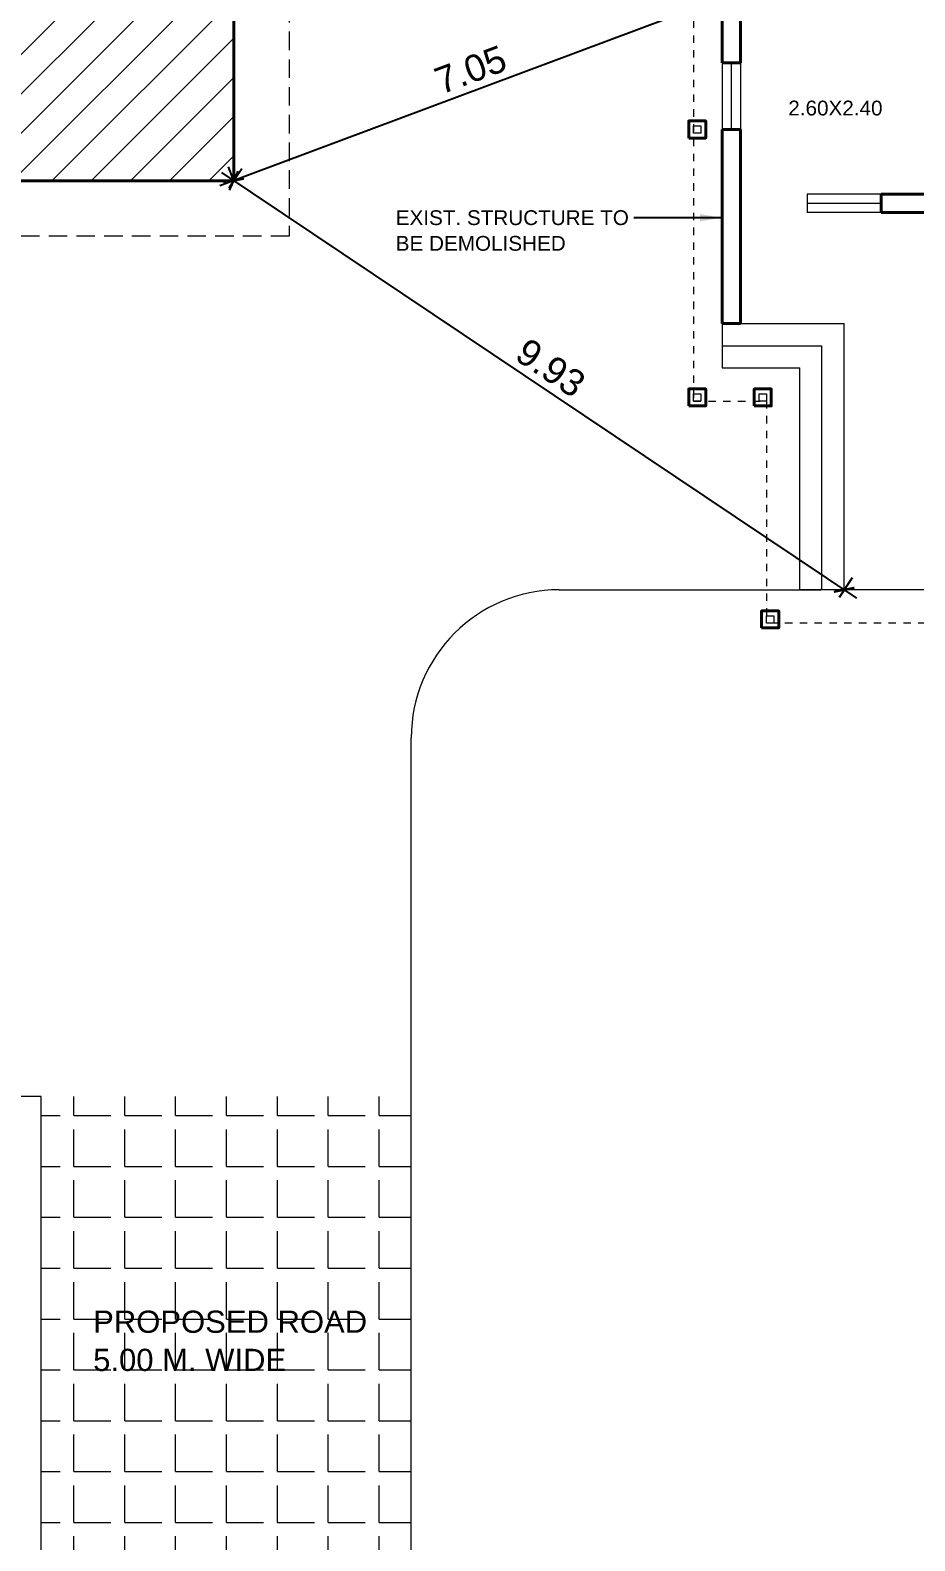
# Model space of a CAD drawing. Header units: inches. Extents: x 1367 to 15762, y 1989 to 8927.
# Drawn here: x 7723.42 to 7735.37, y 2003.13 to 2023.55 of the extents above; entities that cross this region are included whole.
import ezdxf

# ---------------------------------------------------------------- set-up
doc = ezdxf.new("R2010")
doc.units = ezdxf.units.IN
doc.header["$MEASUREMENT"] = 0
doc.linetypes.add('DASHED2', pattern=[0.375, 0.25, -0.125])
for name, color, linetype, lineweight in [('dimension', 200, 'Continuous', 25), ('EXIST.', 21, 'Continuous', 20), ('hatch', 8, 'Continuous', 5), ('PATH', 8, 'Continuous', 5), ('proj', 31, 'Continuous', 15), ('text', 6, 'Continuous', 25), ('wall', 1, 'Continuous', 40), ('win', 60, 'Continuous', 9)]:
    doc.layers.add(name, color=color, linetype=linetype, lineweight=lineweight)
doc.styles.get("Standard").update_dxf_attribs({"font": 'arial.ttf', "height": 0.36})
doc.dimstyles.get("Standard").update_dxf_attribs({"dimtxt": 0.36, "dimasz": 0.2, "dimexe": 0.2, "dimexo": 0.2, "dimgap": 0.1, "dimtad": 1, "dimzin": 0, "dimdsep": 46, "dimtxsty": 'Standard', "dimblk": 'ARCHTICK', "dimcen": 0.2, "dimdle": 0.2, "dimclrd": 256, "dimclre": 256, "dimadec": 0, "dimazin": 0, "dimtfac": 1, "dimtofl": 0, "dimtmove": 2, "dimatfit": 3, "dimfxl": 0, "dimtolj": 1, "dimtzin": 0, "dimlwd": -1, "dimlwe": -1, "dimarcsym": 0})

# ---------------------------------------------------------------- blocks, each defined once
blk = doc.blocks.new('_ArchTick')
at = {"color": 0, "linetype": 'ByBlock', "const_width": 0.15}
blk.add_lwpolyline([(-0.5, -0.5), (0.5, 0.5)], dxfattribs=at)
blk = doc.blocks.new('*D1260')
at = {"layer": 'Defpoints', "color": 0, "transparency": 16777216}
for p in [(7732.822, 2023.83), (7726.165, 2021.513), (7726.222, 2021.361)]:
    blk.add_point(p, dxfattribs=at)
at = {"layer": 'dimension', "transparency": 16777216}
for p, q in [((7732.953, 2024.052), (7725.978, 2021.443)), ((7732.752, 2024.018), (7732.695, 2024.169)), ((7726.152, 2021.549), (7726.095, 2021.7))]:
    blk.add_line(p, q, dxfattribs=at)
at = {"layer": 'dimension', "transparency": 16777216, "xscale": 0.2, "yscale": 0.2, "zscale": 0.2}
for p, rotation in [((7732.765, 2023.982), 20.5089554291967), ((7726.165, 2021.513), 200.5089554291967)]:
    blk.add_blockref('_ArchTick', p, dxfattribs=dict(at, rotation=rotation))
at = {"layer": 'dimension', "color": 0, "transparency": 16777216, "insert": (7729.366, 2023.013), "char_height": 0.36, "attachment_point": 5, "rotation": 20.509}
blk.add_mtext('\\A1;7.05', dxfattribs=at)
blk = doc.blocks.new('*D1261')
at = {"layer": 'Defpoints', "color": 0, "transparency": 16777216}
for p in [(7725.988, 2021.249), (7734.415, 2015.982), (7734.238, 2015.718)]:
    blk.add_point(p, dxfattribs=at)
at = {"layer": 'dimension', "transparency": 16777216}
for p, q in [((7725.999, 2021.624), (7734.582, 2015.87)), ((7726.1, 2021.415), (7726.277, 2021.679)), ((7734.35, 2015.884), (7734.527, 2016.148))]:
    blk.add_line(p, q, dxfattribs=at)
at = {"layer": 'dimension', "transparency": 16777216, "xscale": 0.2, "yscale": 0.2, "zscale": 0.2}
for p, rotation in [((7726.165, 2021.513), 146.1602541017097), ((7734.415, 2015.982), 326.1602541017097)]:
    blk.add_blockref('_ArchTick', p, dxfattribs=dict(at, rotation=rotation))
at = {"layer": 'dimension', "color": 0, "transparency": 16777216, "insert": (7730.449, 2018.983), "char_height": 0.36, "attachment_point": 5, "rotation": 326.1603}
blk.add_mtext('\\A1;9.93', dxfattribs=at)

msp = doc.modelspace()

# ---------------------------------------------------------------- hatches: boundary and pattern name
at = {"layer": 'hatch'}
h = msp.add_hatch(dxfattribs=at)
h.set_pattern_fill('ANSI31', color=256, scale=3, style=0)
h.set_pattern_definition([(45, (8001.755, 1794.68602), (-0.26516504, 0.26516504), [])])
h.paths.add_polyline_path([(7708.965, 2026.528), (7722.365, 2026.528), (7722.365, 2024.082), (7726.165, 2024.082), (7726.165, 2026.528), (7739.565, 2026.528), (7739.565, 2033.532), (7734.915, 2033.532), (7734.915, 2035.232), (7723.465, 2035.232), (7723.465, 2036.728), (7708.965, 2036.728)], flags=17)
h.paths.add_polyline_path([(7708.965, 2026.528), (7722.365, 2026.528), (7722.365, 2024.082), (7726.165, 2024.082), (7726.165, 2026.528), (7739.565, 2026.528), (7739.565, 2036.728), (7708.965, 2036.728)])
h.paths.add_polyline_path([(7708.965, 2026.528), (7722.365, 2026.528), (7722.365, 2021.513), (7726.165, 2021.513), (7726.165, 2026.528), (7739.565, 2026.528), (7739.565, 2033.532), (7734.915, 2033.532), (7734.915, 2035.232), (7723.465, 2035.232), (7723.465, 2036.728), (7708.965, 2036.728)])
h.paths.add_polyline_path([(7720.942, 2031.278), (7728.58, 2031.278), (7728.58, 2031.976), (7720.942, 2031.976)], flags=24)
at = {"layer": 'PATH'}
h = msp.add_hatch(dxfattribs=at)
h.set_pattern_fill('ANGLE', color=256, scale=2.5, style=0)
h.set_pattern_definition([(0, (8001.755, 1386.68556), (0, 0.6875), [0.5, -0.1875]), (90, (8001.755, 1386.68556), (-0.6875, 4e-17), [0.5, -0.1875])])
h.paths.add_polyline_path([(7723.565, 2009.132), (7723.565, 1998.882), (7723.815, 1998.882), (7726.19, 1998.757), (7728.565, 1998.882), (7728.565, 2009.132)])
h.paths.add_polyline_path([(7725.69, 1998.814), (7726.554, 1998.814), (7726.554, 1999.124), (7725.69, 1999.124)], flags=24)
h.paths.add_polyline_path([(7724.19, 2005.339), (7726.951, 2005.339), (7726.951, 2005.799), (7724.19, 2005.799)], flags=24)
h.paths.add_polyline_path([(7724.189, 2005.854), (7728.047, 2005.854), (7728.047, 2006.32), (7724.189, 2006.32)], flags=24)

# ---------------------------------------------------------------- linework, layer by layer
at = {"layer": 'EXIST.'}
for p, q in [((7730.565, 2015.982), (7734.1, 2015.982)), ((7728.565, 1998.632), (7728.565, 2013.982)), ((7723.565, 2009.132), (7706.965, 2009.132)), ((7723.565, 1998.632), (7723.565, 2009.132))]:
    msp.add_line(p, q, dxfattribs=at)
at = {"layer": 'EXIST.', "color": 21, "lineweight": 0}
msp.add_arc((7730.565, 2013.982), 2, 90, 180, dxfattribs=at)
at = {"layer": 'EXIST.'}
msp.add_arc((7730.565, 2013.982), 2, 90, 180, dxfattribs=at)
at = {"layer": 'proj', "linetype": 'DASHED2', "ltscale": 0.4}
for p, q in [((7732.38, 2025.878), (7732.38, 2018.532)), ((7732.38, 2018.532), (7733.365, 2018.532)), ((7733.365, 2018.532), (7733.365, 2015.532)), ((7736.715, 2015.532), (7733.365, 2015.532))]:
    msp.add_line(p, q, dxfattribs=at)
at = {"layer": 'proj', "ltscale": 0.4}
for p, q in [((7732.765, 2019.582), (7732.765, 2018.982)), ((7733.015, 2019.582), (7734.415, 2019.582)), ((7734.415, 2015.982), (7734.415, 2019.582)), ((7732.765, 2019.282), (7734.115, 2019.282)), ((7734.115, 2015.982), (7734.115, 2019.282)), ((7732.765, 2018.982), (7733.815, 2018.982)), ((7733.815, 2015.982), (7733.815, 2018.982)), ((7735.615, 2015.982), (7733.815, 2015.982))]:
    msp.add_line(p, q, dxfattribs=at)
at = {"layer": 'wall'}
for p, q in [((7732.765, 2023.107), (7732.765, 2023.982)), ((7733.015, 2023.107), (7733.015, 2023.732)), ((7732.765, 2023.107), (7733.015, 2023.107)), ((7732.765, 2022.207), (7732.765, 2019.582)), ((7732.765, 2022.207), (7733.015, 2022.207)), ((7733.015, 2022.207), (7733.015, 2019.582)), ((7734.915, 2021.332), (7734.915, 2021.082)), ((7735.615, 2021.332), (7734.915, 2021.332)), ((7735.865, 2021.082), (7734.915, 2021.082)), ((7733.015, 2019.582), (7732.765, 2019.582))]:
    msp.add_line(p, q, dxfattribs=at)
msp.add_lwpolyline([(7708.965, 2036.728), (7739.565, 2036.728), (7739.565, 2026.528), (7726.165, 2026.528), (7726.165, 2021.513), (7722.365, 2021.513), (7722.365, 2026.528), (7708.965, 2026.528), (7708.965, 2036.728)], dxfattribs=at)
for points in [[(7732.315, 2022.09), (7732.315, 2022.32), (7732.545, 2022.32), (7732.545, 2022.09)], [(7732.315, 2018.467), (7732.315, 2018.697), (7732.545, 2018.697), (7732.545, 2018.467)], [(7733.2, 2018.467), (7733.2, 2018.697), (7733.43, 2018.697), (7733.43, 2018.467)], [(7733.3, 2015.467), (7733.3, 2015.697), (7733.53, 2015.697), (7733.53, 2015.467)]]:
    msp.add_lwpolyline(points, close=True, dxfattribs=at)
at = {"layer": 'win'}
for p, q in [((7732.765, 2023.107), (7732.765, 2022.207)), ((7732.89, 2023.107), (7732.89, 2022.207)), ((7733.015, 2023.107), (7733.015, 2022.207)), ((7733.915, 2021.332), (7733.915, 2021.082)), ((7734.915, 2021.332), (7733.915, 2021.332)), ((7733.915, 2021.207), (7734.915, 2021.207)), ((7734.915, 2021.082), (7733.915, 2021.082))]:
    msp.add_line(p, q, dxfattribs=at)
at = {"layer": 'win', "linetype": 'DASHED2'}
msp.add_lwpolyline([(7708.215, 2037.478), (7740.315, 2037.478), (7740.315, 2025.778), (7726.915, 2025.778), (7726.915, 2020.763), (7721.615, 2020.763), (7721.615, 2025.778), (7708.215, 2025.778)], close=True, dxfattribs=at)
at = {"layer": 'win'}
for points in [[(7732.38, 2022.155), (7732.38, 2022.255), (7732.48, 2022.255), (7732.48, 2022.155)], [(7732.38, 2018.532), (7732.38, 2018.632), (7732.48, 2018.632), (7732.48, 2018.532)], [(7733.265, 2018.532), (7733.265, 2018.632), (7733.365, 2018.632), (7733.365, 2018.532)], [(7733.365, 2015.532), (7733.365, 2015.632), (7733.465, 2015.632), (7733.465, 2015.532)]]:
    msp.add_lwpolyline(points, close=True, dxfattribs=at)

# ---------------------------------------------------------------- texts
at = {"layer": 'text'}
for s, height, p in [('2.60X2.40', 0.2, (7733.66, 2022.395)), ('EXIST. STRUCTURE TO ', 0.2, (7728.355, 2020.913)), ('BE DEMOLISHED', 0.2, (7728.355, 2020.566)), ('PROPOSED ROAD', 0.3, (7724.266, 2005.937)), ('5.00 M. WIDE', 0.3, (7724.266, 2005.421))]:
    msp.add_text(s, height=height, dxfattribs=at).set_placement(p)

# ---------------------------------------------------------------- dimensions: what is measured, and where the dimension line sits
at = {"layer": 'dimension'}
for p1, p2, distance, picture, middle in [((7732.822, 2023.83), (7726.222, 2021.361), -0.162, '*D1260', (7729.366, 2023.013)), ((7725.988, 2021.249), (7734.238, 2015.718), 0.318, '*D1261', (7730.449, 2018.983))]:
    dim = msp.add_aligned_dim(p1=p1, p2=p2, distance=distance, dimstyle='Standard', dxfattribs=at)
    dim.commit()
    dim.dimension.update_dxf_attribs({"geometry": picture, "text_midpoint": middle})

# ---------------------------------------------------------------- leaders
at = {"layer": 'text'}
msp.add_leader([(7732.765, 2021.012), (7731.573, 2021.012)], dimstyle='Standard', override={"dimasz": 0.3, "dimtad": 0}, dxfattribs=at)

doc.saveas('drawing.dxf')
